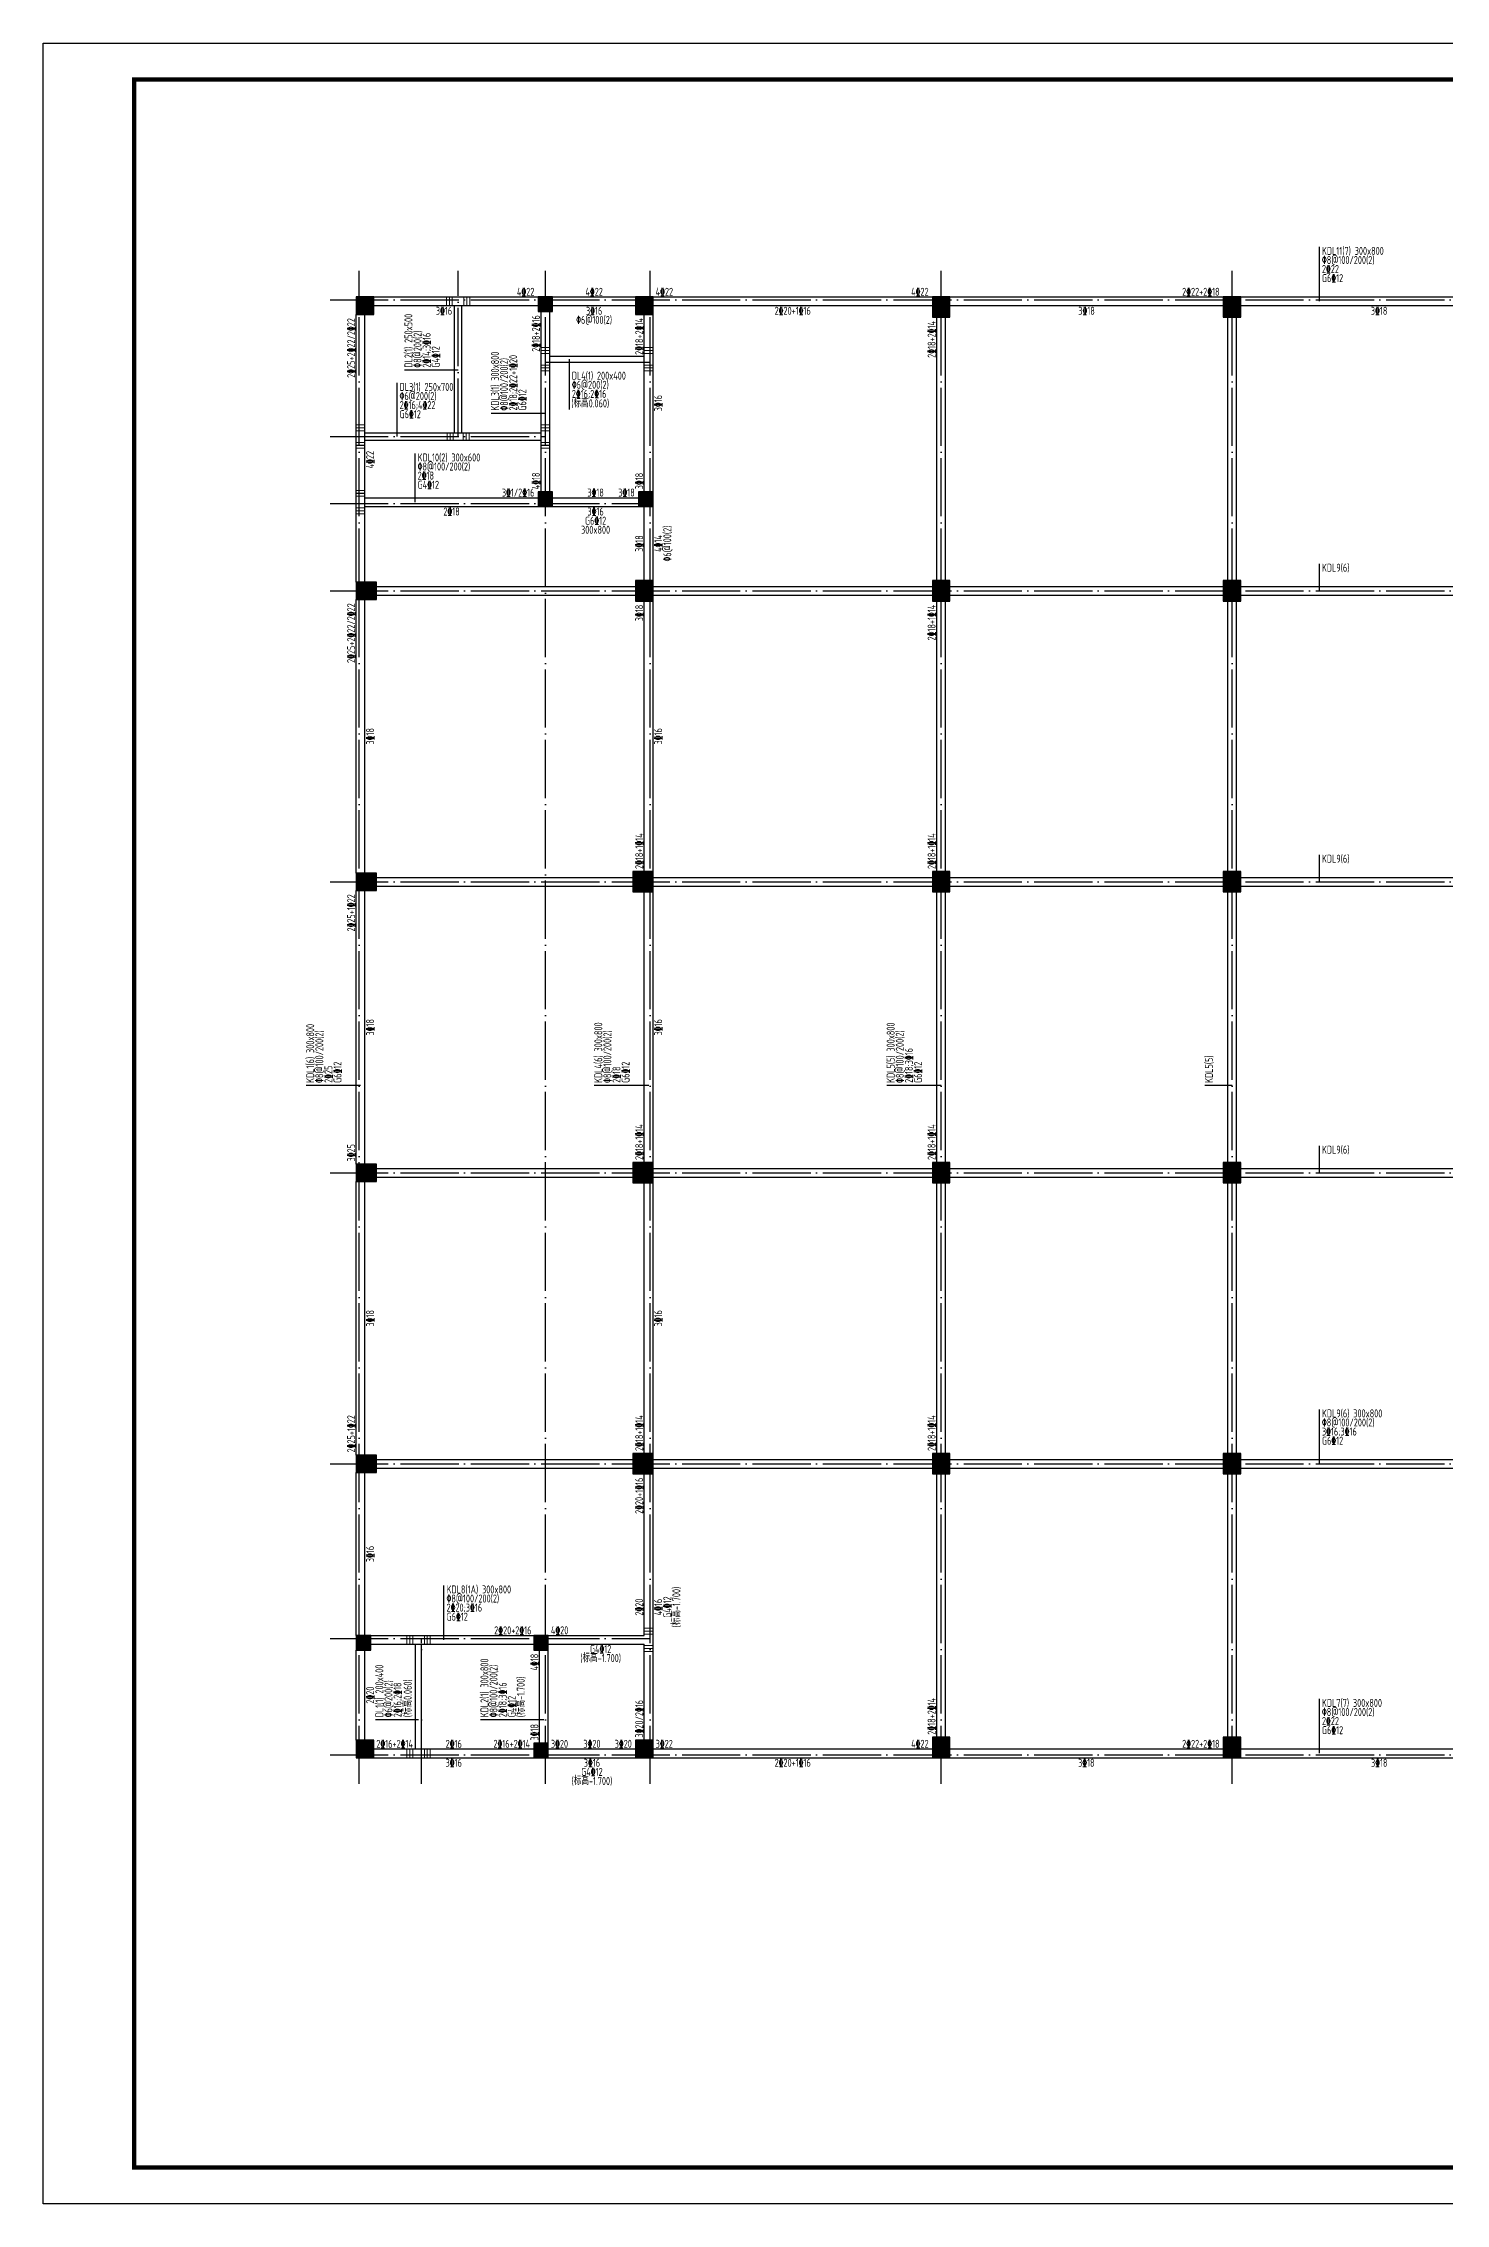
# Model space of a CAD drawing. Extents: x -2331248 to -1198620, y -977263 to -545844.
# Drawn here: x -1944128 to -1895923, y -855128 to -780878 of the extents above; entities that cross this region are included whole.
import ezdxf
from ezdxf.enums import TextEntityAlignment as Align

# ---------------------------------------------------------------- set-up
doc = ezdxf.new("R2010")
doc.units = 0
doc.header["$LTSCALE"] = 1000
doc.header["$MEASUREMENT"] = 0
doc.linetypes.add('DOTE', pattern=[2.42, 2, -0.2, 0.02, -0.2])
for name, color, linetype in [('DOTE', 1, 'DOTE'), ('PUB_TITLE', 4, 'CONTINUOUS'), ('S_BEAMDIMMASS', 2, 'CONTINUOUS'), ('柱涂实', 54, 'CONTINUOUS'), ('梁', 4, 'CONTINUOUS')]:
    doc.layers.add(name, color=color, linetype=linetype)
for name, color, linetype, lineweight in [('S_BeamDimLocal', 7, 'CONTINUOUS', 25), ('S_BeamDimLocalVer', 7, 'CONTINUOUS', 25), ('S_BeamDimMassVer', 2, 'CONTINUOUS', 25), ('S_Cl', 2, 'CONTINUOUS', 9), ('S_SubBeamHoop', 1, 'CONTINUOUS', 40)]:
    doc.layers.add(name, color=color, linetype=linetype, lineweight=lineweight)
doc.styles.add('TSSD_REIN', font='Tssdeng.shx', dxfattribs={"width": 0.7, "bigfont": 'hztxt.shx'})

msp = doc.modelspace()

# ---------------------------------------------------------------- hatches: boundary and pattern name
at = {"layer": '柱涂实'}
for points in [[(-1932768.5, -790197.1), (-1932768.5, -789597.1), (-1933368.5, -789597.1), (-1933368.5, -790197.1)], [(-1926618.5, -790097.1), (-1926618.5, -789597.1), (-1927118.5, -789597.1), (-1927118.5, -790097.1)], [(-1923168.5, -790197.1), (-1923168.5, -789597.1), (-1923768.5, -789597.1), (-1923768.5, -790197.1)], [(-1912968.5, -790297.1), (-1912968.5, -789597.1), (-1913568.5, -789597.1), (-1913568.5, -790297.1)], [(-1902968.5, -790297.1), (-1902968.5, -789597.1), (-1903568.5, -789597.1), (-1903568.5, -790297.1)], [(-1926618.5, -796797.1), (-1926618.5, -796297.1), (-1927118.5, -796297.1), (-1927118.5, -796797.1)], [(-1923168.5, -796797.1), (-1923168.5, -796297.1), (-1923668.5, -796297.1), (-1923668.5, -796797.1)], [(-1932668.5, -799997.1), (-1932668.5, -799397.1), (-1933368.5, -799397.1), (-1933368.5, -799997.1)], [(-1923168.5, -800047.1), (-1923168.5, -799347.1), (-1923768.5, -799347.1), (-1923768.5, -800047.1)], [(-1912968.5, -800047.1), (-1912968.5, -799347.1), (-1913568.5, -799347.1), (-1913568.5, -800047.1)], [(-1902968.5, -800047.1), (-1902968.5, -799347.1), (-1903568.5, -799347.1), (-1903568.5, -800047.1)], [(-1932668.5, -809997.1), (-1932668.5, -809397.1), (-1933368.5, -809397.1), (-1933368.5, -809997.1)], [(-1923168.5, -810047.1), (-1923168.5, -809347.1), (-1923868.5, -809347.1), (-1923868.5, -810047.1)], [(-1912968.5, -810047.1), (-1912968.5, -809347.1), (-1913568.5, -809347.1), (-1913568.5, -810047.1)], [(-1902968.5, -810047.1), (-1902968.5, -809347.1), (-1903568.5, -809347.1), (-1903568.5, -810047.1)], [(-1932668.5, -819997.1), (-1932668.5, -819397.1), (-1933368.5, -819397.1), (-1933368.5, -819997.1)], [(-1923168.5, -820047.1), (-1923168.5, -819347.1), (-1923868.5, -819347.1), (-1923868.5, -820047.1)], [(-1912968.5, -820047.1), (-1912968.5, -819347.1), (-1913568.5, -819347.1), (-1913568.5, -820047.1)], [(-1902968.5, -820047.1), (-1902968.5, -819347.1), (-1903568.5, -819347.1), (-1903568.5, -820047.1)], [(-1923168.5, -830047.1), (-1923168.5, -829347.1), (-1923868.5, -829347.1), (-1923868.5, -830047.1)], [(-1912968.5, -830047.1), (-1912968.5, -829347.1), (-1913568.5, -829347.1), (-1913568.5, -830047.1)], [(-1902968.5, -830047.1), (-1902968.5, -829347.1), (-1903568.5, -829347.1), (-1903568.5, -830047.1)], [(-1932668.5, -829997.1), (-1932668.5, -829397.1), (-1933368.5, -829397.1), (-1933368.5, -829997.1)], [(-1932868.5, -836097.1), (-1932868.5, -835597.1), (-1933368.5, -835597.1), (-1933368.5, -836097.1)], [(-1926768.5, -836097.1), (-1926768.5, -835597.1), (-1927268.5, -835597.1), (-1927268.5, -836097.1)], [(-1932768.5, -839797.1), (-1932768.5, -839197.1), (-1933368.5, -839197.1), (-1933368.5, -839797.1)], [(-1926768.5, -839797.1), (-1926768.5, -839297.1), (-1927268.5, -839297.1), (-1927268.5, -839797.1)], [(-1923168.5, -839797.1), (-1923168.5, -839197.1), (-1923768.5, -839197.1), (-1923768.5, -839797.1)], [(-1912968.5, -839797.1), (-1912968.5, -839097.1), (-1913568.5, -839097.1), (-1913568.5, -839797.1)], [(-1902968.5, -839797.1), (-1902968.5, -839097.1), (-1903568.5, -839097.1), (-1903568.5, -839797.1)]]:
    msp.add_hatch(color=256, dxfattribs=at).paths.add_polyline_path(points)

# ---------------------------------------------------------------- linework, layer by layer
at = {"layer": 'DOTE'}
for p, q in [((-1933268.5, -840697.1), (-1933268.5, -788697.1)), ((-1929868.5, -794397.1), (-1929868.5, -788697.1)), ((-1926868.5, -840697.1), (-1926868.5, -788697.1)), ((-1923268.5, -840697.1), (-1923268.5, -788697.1)), ((-1913268.5, -840697.1), (-1913268.5, -788697.1)), ((-1903268.5, -840697.1), (-1903268.5, -788697.1)), ((-1934268.5, -789697.1), (-1872268.5, -789697.1)), ((-1926868.5, -791837.1), (-1923268.5, -791837.1)), ((-1934268.5, -794397.1), (-1926868.5, -794397.1)), ((-1934268.5, -796697.1), (-1923268.5, -796697.1)), ((-1934268.5, -799697.1), (-1872268.5, -799697.1)), ((-1934268.5, -809697.1), (-1872268.5, -809697.1)), ((-1934268.5, -819697.1), (-1872268.5, -819697.1)), ((-1934268.5, -829697.1), (-1872268.5, -829697.1)), ((-1934268.5, -835697.1), (-1923268.5, -835697.1)), ((-1931128.5, -840697.1), (-1931128.5, -835697.1)), ((-1934268.5, -839697.1), (-1872268.5, -839697.1))]:
    msp.add_line(p, q, dxfattribs=at)
at = {"layer": 'PUB_TITLE'}
msp.add_lwpolyline([(-1944128, -855128), (-1944128, -780878), (-1839003, -780878), (-1839003, -855128)], close=True, dxfattribs=at)
at = {"layer": 'PUB_TITLE', "const_width": 150}
msp.add_lwpolyline([(-1941003, -782128), (-1840253, -782128), (-1840253, -853878), (-1941003, -853878)], close=True, dxfattribs=at)
at = {"layer": 'S_BEAMDIMMASS'}
for p, q in [((-1900268.5, -789747.1), (-1900268.5, -787878.3)), ((-1926049.4, -791737.1), (-1926049.4, -793470.7)), ((-1931968.5, -794397.1), (-1931968.5, -792553.3)), ((-1931348.5, -796647.1), (-1931348.5, -794977.3)), ((-1900268.5, -799697.1), (-1900268.5, -798765.8)), ((-1900268.5, -809697.1), (-1900268.5, -808765.8)), ((-1900268.5, -819697.1), (-1900268.5, -818765.8)), ((-1900268.5, -829697.1), (-1900268.5, -827828.3)), ((-1930354.5, -835747.1), (-1930354.5, -833878.3)), ((-1900268.5, -839647.1), (-1900268.5, -837778.3))]:
    msp.add_line(p, q, dxfattribs=at)
at = {"layer": 'S_BeamDimMassVer'}
for p, q in [((-1929868.5, -792116.1), (-1931712.3, -792116.1)), ((-1928726.8, -793591), (-1926868.5, -793591)), ((-1933218.5, -816697.1), (-1935087.3, -816697.1)), ((-1923318.5, -816697.1), (-1925187.3, -816697.1)), ((-1913268.5, -816697.1), (-1915137.3, -816697.1)), ((-1903268.5, -816697.1), (-1904199.8, -816697.1)), ((-1931228.5, -838497.1), (-1932711.8, -838497.1)), ((-1926918.5, -838497.1), (-1929099.8, -838497.1))]:
    msp.add_line(p, q, dxfattribs=at)
at = {"layer": 'S_Cl', "ltscale": 1}
for points in [[(-1932768.5, -790197.1), (-1932768.5, -789597.1), (-1933368.5, -789597.1), (-1933368.5, -790197.1)], [(-1926618.5, -790097.1), (-1926618.5, -789597.1), (-1927118.5, -789597.1), (-1927118.5, -790097.1)], [(-1923168.5, -790197.1), (-1923168.5, -789597.1), (-1923768.5, -789597.1), (-1923768.5, -790197.1)], [(-1912968.5, -790297.1), (-1912968.5, -789597.1), (-1913568.5, -789597.1), (-1913568.5, -790297.1)], [(-1902968.5, -790297.1), (-1902968.5, -789597.1), (-1903568.5, -789597.1), (-1903568.5, -790297.1)], [(-1926618.5, -796797.1), (-1926618.5, -796297.1), (-1927118.5, -796297.1), (-1927118.5, -796797.1)], [(-1923168.5, -796797.1), (-1923168.5, -796297.1), (-1923668.5, -796297.1), (-1923668.5, -796797.1)], [(-1932668.5, -799997.1), (-1932668.5, -799397.1), (-1933368.5, -799397.1), (-1933368.5, -799997.1)], [(-1923168.5, -800047.1), (-1923168.5, -799347.1), (-1923768.5, -799347.1), (-1923768.5, -800047.1)], [(-1912968.5, -800047.1), (-1912968.5, -799347.1), (-1913568.5, -799347.1), (-1913568.5, -800047.1)], [(-1902968.5, -800047.1), (-1902968.5, -799347.1), (-1903568.5, -799347.1), (-1903568.5, -800047.1)], [(-1932668.5, -809997.1), (-1932668.5, -809397.1), (-1933368.5, -809397.1), (-1933368.5, -809997.1)], [(-1923168.5, -810047.1), (-1923168.5, -809347.1), (-1923868.5, -809347.1), (-1923868.5, -810047.1)], [(-1912968.5, -810047.1), (-1912968.5, -809347.1), (-1913568.5, -809347.1), (-1913568.5, -810047.1)], [(-1902968.5, -810047.1), (-1902968.5, -809347.1), (-1903568.5, -809347.1), (-1903568.5, -810047.1)], [(-1932668.5, -819997.1), (-1932668.5, -819397.1), (-1933368.5, -819397.1), (-1933368.5, -819997.1)], [(-1923168.5, -820047.1), (-1923168.5, -819347.1), (-1923868.5, -819347.1), (-1923868.5, -820047.1)], [(-1912968.5, -820047.1), (-1912968.5, -819347.1), (-1913568.5, -819347.1), (-1913568.5, -820047.1)], [(-1902968.5, -820047.1), (-1902968.5, -819347.1), (-1903568.5, -819347.1), (-1903568.5, -820047.1)], [(-1923168.5, -830047.1), (-1923168.5, -829347.1), (-1923868.5, -829347.1), (-1923868.5, -830047.1)], [(-1912968.5, -830047.1), (-1912968.5, -829347.1), (-1913568.5, -829347.1), (-1913568.5, -830047.1)], [(-1902968.5, -830047.1), (-1902968.5, -829347.1), (-1903568.5, -829347.1), (-1903568.5, -830047.1)], [(-1932668.5, -829997.1), (-1932668.5, -829397.1), (-1933368.5, -829397.1), (-1933368.5, -829997.1)], [(-1932868.5, -836097.1), (-1932868.5, -835597.1), (-1933368.5, -835597.1), (-1933368.5, -836097.1)], [(-1926768.5, -836097.1), (-1926768.5, -835597.1), (-1927268.5, -835597.1), (-1927268.5, -836097.1)], [(-1932768.5, -839797.1), (-1932768.5, -839197.1), (-1933368.5, -839197.1), (-1933368.5, -839797.1)], [(-1926768.5, -839797.1), (-1926768.5, -839297.1), (-1927268.5, -839297.1), (-1927268.5, -839797.1)], [(-1923168.5, -839797.1), (-1923168.5, -839197.1), (-1923768.5, -839197.1), (-1923768.5, -839797.1)], [(-1912968.5, -839797.1), (-1912968.5, -839097.1), (-1913568.5, -839097.1), (-1913568.5, -839797.1)], [(-1902968.5, -839797.1), (-1902968.5, -839097.1), (-1903568.5, -839097.1), (-1903568.5, -839797.1)]]:
    msp.add_lwpolyline(points, close=True, dxfattribs=at)
at = {"layer": 'S_SubBeamHoop', "linetype": 'Continuous', "ltscale": 1, "const_width": 35}
for points in [[(-1930268.5, -789597.1), (-1930268.5, -789897.1)], [(-1930168.5, -789597.1), (-1930168.5, -789897.1)], [(-1930068.5, -789597.1), (-1930068.5, -789897.1)], [(-1929668.5, -789597.1), (-1929668.5, -789897.1)], [(-1929568.5, -789597.1), (-1929568.5, -789897.1)], [(-1929468.5, -789597.1), (-1929468.5, -789897.1)], [(-1927018.5, -791337.1), (-1926718.5, -791337.1)], [(-1927018.5, -791437.1), (-1926718.5, -791437.1)], [(-1923468.5, -791337.1), (-1923168.5, -791337.1)], [(-1923468.5, -791437.1), (-1923168.5, -791437.1)], [(-1927018.5, -791537.1), (-1926718.5, -791537.1)], [(-1927018.5, -791937.1), (-1926718.5, -791937.1)], [(-1927018.5, -792037.1), (-1926718.5, -792037.1)], [(-1927018.5, -792137.1), (-1926718.5, -792137.1)], [(-1923468.5, -791537.1), (-1923168.5, -791537.1)], [(-1923468.5, -791937.1), (-1923168.5, -791937.1)], [(-1923468.5, -792037.1), (-1923168.5, -792037.1)], [(-1923468.5, -792137.1), (-1923168.5, -792137.1)], [(-1933368.5, -793997.1), (-1933068.5, -793997.1)], [(-1933368.5, -794097.1), (-1933068.5, -794097.1)], [(-1933368.5, -794197.1), (-1933068.5, -794197.1)], [(-1930243.5, -794272.1), (-1930243.5, -794522.1)], [(-1930143.5, -794272.1), (-1930143.5, -794522.1)], [(-1930043.5, -794272.1), (-1930043.5, -794522.1)], [(-1929693.5, -794272.1), (-1929693.5, -794522.1)], [(-1929593.5, -794272.1), (-1929593.5, -794522.1)], [(-1929493.5, -794272.1), (-1929493.5, -794522.1)], [(-1927018.5, -793997.1), (-1926718.5, -793997.1)], [(-1927018.5, -794097.1), (-1926718.5, -794097.1)], [(-1927018.5, -794197.1), (-1926718.5, -794197.1)], [(-1933368.5, -794597.1), (-1933068.5, -794597.1)], [(-1933368.5, -794697.1), (-1933068.5, -794697.1)], [(-1933368.5, -794797.1), (-1933068.5, -794797.1)], [(-1927018.5, -794597.1), (-1926718.5, -794597.1)], [(-1927018.5, -794697.1), (-1926718.5, -794697.1)], [(-1927018.5, -794797.1), (-1926718.5, -794797.1)], [(-1933368.5, -796247.1), (-1933068.5, -796247.1)], [(-1933368.5, -796347.1), (-1933068.5, -796347.1)], [(-1933368.5, -796447.1), (-1933068.5, -796447.1)], [(-1933368.5, -796847.1), (-1933068.5, -796847.1)], [(-1933368.5, -796947.1), (-1933068.5, -796947.1)], [(-1933368.5, -797047.1), (-1933068.5, -797047.1)], [(-1931628.5, -835597.1), (-1931628.5, -835897.1)], [(-1931528.5, -835597.1), (-1931528.5, -835897.1)], [(-1931428.5, -835597.1), (-1931428.5, -835897.1)], [(-1931028.5, -835597.1), (-1931028.5, -835897.1)], [(-1930928.5, -835597.1), (-1930928.5, -835897.1)], [(-1930828.5, -835597.1), (-1930828.5, -835897.1)], [(-1923468.5, -835347.1), (-1923168.5, -835347.1)], [(-1923468.5, -835447.1), (-1923168.5, -835447.1)], [(-1923468.5, -835547.1), (-1923168.5, -835547.1)], [(-1923468.5, -835947.1), (-1923168.5, -835947.1)], [(-1923468.5, -836047.1), (-1923168.5, -836047.1)], [(-1923468.5, -836147.1), (-1923168.5, -836147.1)], [(-1931628.5, -839497.1), (-1931628.5, -839797.1)], [(-1931528.5, -839497.1), (-1931528.5, -839797.1)], [(-1931428.5, -839497.1), (-1931428.5, -839797.1)], [(-1931028.5, -839497.1), (-1931028.5, -839797.1)], [(-1930928.5, -839497.1), (-1930928.5, -839797.1)], [(-1930828.5, -839497.1), (-1930828.5, -839797.1)]]:
    msp.add_lwpolyline(points, dxfattribs=at)
at = {"layer": '柱涂实', "linetype": 'Continuous'}
for points in [[(-1932768.5, -790197.1), (-1932768.5, -789597.1), (-1933368.5, -789597.1), (-1933368.5, -790197.1)], [(-1926618.5, -790097.1), (-1926618.5, -789597.1), (-1927118.5, -789597.1), (-1927118.5, -790097.1)], [(-1923168.5, -790197.1), (-1923168.5, -789597.1), (-1923768.5, -789597.1), (-1923768.5, -790197.1)], [(-1912968.5, -790297.1), (-1912968.5, -789597.1), (-1913568.5, -789597.1), (-1913568.5, -790297.1)], [(-1902968.5, -790297.1), (-1902968.5, -789597.1), (-1903568.5, -789597.1), (-1903568.5, -790297.1)], [(-1926618.5, -796797.1), (-1926618.5, -796297.1), (-1927118.5, -796297.1), (-1927118.5, -796797.1)], [(-1923168.5, -796797.1), (-1923168.5, -796297.1), (-1923668.5, -796297.1), (-1923668.5, -796797.1)], [(-1932668.5, -799997.1), (-1932668.5, -799397.1), (-1933368.5, -799397.1), (-1933368.5, -799997.1)], [(-1923168.5, -800047.1), (-1923168.5, -799347.1), (-1923768.5, -799347.1), (-1923768.5, -800047.1)], [(-1912968.5, -800047.1), (-1912968.5, -799347.1), (-1913568.5, -799347.1), (-1913568.5, -800047.1)], [(-1902968.5, -800047.1), (-1902968.5, -799347.1), (-1903568.5, -799347.1), (-1903568.5, -800047.1)], [(-1932668.5, -809997.1), (-1932668.5, -809397.1), (-1933368.5, -809397.1), (-1933368.5, -809997.1)], [(-1923168.5, -810047.1), (-1923168.5, -809347.1), (-1923868.5, -809347.1), (-1923868.5, -810047.1)], [(-1912968.5, -810047.1), (-1912968.5, -809347.1), (-1913568.5, -809347.1), (-1913568.5, -810047.1)], [(-1902968.5, -810047.1), (-1902968.5, -809347.1), (-1903568.5, -809347.1), (-1903568.5, -810047.1)], [(-1932668.5, -819997.1), (-1932668.5, -819397.1), (-1933368.5, -819397.1), (-1933368.5, -819997.1)], [(-1923168.5, -820047.1), (-1923168.5, -819347.1), (-1923868.5, -819347.1), (-1923868.5, -820047.1)], [(-1912968.5, -820047.1), (-1912968.5, -819347.1), (-1913568.5, -819347.1), (-1913568.5, -820047.1)], [(-1902968.5, -820047.1), (-1902968.5, -819347.1), (-1903568.5, -819347.1), (-1903568.5, -820047.1)], [(-1923168.5, -830047.1), (-1923168.5, -829347.1), (-1923868.5, -829347.1), (-1923868.5, -830047.1)], [(-1912968.5, -830047.1), (-1912968.5, -829347.1), (-1913568.5, -829347.1), (-1913568.5, -830047.1)], [(-1902968.5, -830047.1), (-1902968.5, -829347.1), (-1903568.5, -829347.1), (-1903568.5, -830047.1)], [(-1932668.5, -829997.1), (-1932668.5, -829397.1), (-1933368.5, -829397.1), (-1933368.5, -829997.1)], [(-1932868.5, -836097.1), (-1932868.5, -835597.1), (-1933368.5, -835597.1), (-1933368.5, -836097.1)], [(-1926768.5, -836097.1), (-1926768.5, -835597.1), (-1927268.5, -835597.1), (-1927268.5, -836097.1)], [(-1932768.5, -839797.1), (-1932768.5, -839197.1), (-1933368.5, -839197.1), (-1933368.5, -839797.1)], [(-1926768.5, -839797.1), (-1926768.5, -839297.1), (-1927268.5, -839297.1), (-1927268.5, -839797.1)], [(-1923168.5, -839797.1), (-1923168.5, -839197.1), (-1923768.5, -839197.1), (-1923768.5, -839797.1)], [(-1912968.5, -839797.1), (-1912968.5, -839097.1), (-1913568.5, -839097.1), (-1913568.5, -839797.1)], [(-1902968.5, -839797.1), (-1902968.5, -839097.1), (-1903568.5, -839097.1), (-1903568.5, -839797.1)]]:
    msp.add_lwpolyline(points, close=True, dxfattribs=at)
at = {"layer": '梁', "ltscale": 1}
for p, q in [((-1932768.5, -789597.1), (-1927118.5, -789597.1)), ((-1932768.5, -789897.1), (-1927118.5, -789897.1)), ((-1929993.5, -794272.1), (-1929993.5, -789897.1)), ((-1929743.5, -794272.1), (-1929743.5, -789897.1)), ((-1926618.5, -789597.1), (-1923768.5, -789597.1)), ((-1926618.5, -789897.1), (-1923768.5, -789897.1)), ((-1923168.5, -789597.1), (-1913568.5, -789597.1)), ((-1923168.5, -789897.1), (-1913568.5, -789897.1)), ((-1912968.5, -789597.1), (-1903568.5, -789597.1)), ((-1912968.5, -789897.1), (-1903568.5, -789897.1)), ((-1902968.5, -789597.1), (-1893568.5, -789597.1)), ((-1902968.5, -789897.1), (-1893568.5, -789897.1)), ((-1933368.5, -799397.1), (-1933368.5, -790197.1)), ((-1933068.5, -799397.1), (-1933068.5, -790197.1)), ((-1927018.5, -796297.1), (-1927018.5, -790097.1)), ((-1926718.5, -796297.1), (-1926718.5, -790097.1)), ((-1923468.5, -796297.1), (-1923468.5, -790197.1)), ((-1923168.5, -796297.1), (-1923168.5, -790197.1)), ((-1913418.5, -799347.1), (-1913418.5, -790297.1)), ((-1913118.5, -799347.1), (-1913118.5, -790297.1)), ((-1903418.5, -799347.1), (-1903418.5, -790297.1)), ((-1903118.5, -799347.1), (-1903118.5, -790297.1)), ((-1926718.5, -791637.1), (-1923468.5, -791637.1)), ((-1926718.5, -791837.1), (-1923468.5, -791837.1)), ((-1933068.5, -794272.1), (-1927018.5, -794272.1)), ((-1933068.5, -794522.1), (-1927018.5, -794522.1)), ((-1933068.5, -796497.1), (-1927118.5, -796497.1)), ((-1926618.5, -796497.1), (-1923668.5, -796497.1)), ((-1933068.5, -796797.1), (-1927118.5, -796797.1)), ((-1926618.5, -796797.1), (-1923668.5, -796797.1)), ((-1923468.5, -799347.1), (-1923468.5, -796797.1)), ((-1923168.5, -799347.1), (-1923168.5, -796797.1)), ((-1932668.5, -799547.1), (-1923768.5, -799547.1)), ((-1923168.5, -799547.1), (-1913568.5, -799547.1)), ((-1912968.5, -799547.1), (-1903568.5, -799547.1)), ((-1902968.5, -799547.1), (-1893568.5, -799547.1)), ((-1933368.5, -809397.1), (-1933368.5, -799997.1)), ((-1933068.5, -809397.1), (-1933068.5, -799997.1)), ((-1932668.5, -799847.1), (-1923768.5, -799847.1)), ((-1923468.5, -809347.1), (-1923468.5, -800047.1)), ((-1923168.5, -799847.1), (-1913568.5, -799847.1)), ((-1923168.5, -809347.1), (-1923168.5, -800047.1)), ((-1913418.5, -809347.1), (-1913418.5, -800047.1)), ((-1913118.5, -809347.1), (-1913118.5, -800047.1)), ((-1912968.5, -799847.1), (-1903568.5, -799847.1)), ((-1903418.5, -809347.1), (-1903418.5, -800047.1)), ((-1903118.5, -809347.1), (-1903118.5, -800047.1)), ((-1902968.5, -799847.1), (-1893568.5, -799847.1)), ((-1933368.5, -819397.1), (-1933368.5, -809997.1)), ((-1933068.5, -819397.1), (-1933068.5, -809997.1)), ((-1932668.5, -809547.1), (-1923868.5, -809547.1)), ((-1932668.5, -809847.1), (-1923868.5, -809847.1)), ((-1923468.5, -819347.1), (-1923468.5, -810047.1)), ((-1923168.5, -809547.1), (-1913568.5, -809547.1)), ((-1923168.5, -809847.1), (-1913568.5, -809847.1)), ((-1923168.5, -819347.1), (-1923168.5, -810047.1)), ((-1913418.5, -819347.1), (-1913418.5, -810047.1)), ((-1913118.5, -819347.1), (-1913118.5, -810047.1)), ((-1912968.5, -809547.1), (-1903568.5, -809547.1)), ((-1912968.5, -809847.1), (-1903568.5, -809847.1)), ((-1903418.5, -819347.1), (-1903418.5, -810047.1)), ((-1903118.5, -819347.1), (-1903118.5, -810047.1)), ((-1902968.5, -809547.1), (-1893568.5, -809547.1)), ((-1902968.5, -809847.1), (-1893568.5, -809847.1)), ((-1932668.5, -819547.1), (-1923868.5, -819547.1)), ((-1923168.5, -819547.1), (-1913568.5, -819547.1)), ((-1912968.5, -819547.1), (-1903568.5, -819547.1)), ((-1902968.5, -819547.1), (-1893568.5, -819547.1)), ((-1933368.5, -829397.1), (-1933368.5, -819997.1)), ((-1933068.5, -829397.1), (-1933068.5, -819997.1)), ((-1932668.5, -819847.1), (-1923868.5, -819847.1)), ((-1923468.5, -829347.1), (-1923468.5, -820047.1)), ((-1923168.5, -819847.1), (-1913568.5, -819847.1)), ((-1923168.5, -829347.1), (-1923168.5, -820047.1)), ((-1913418.5, -829347.1), (-1913418.5, -820047.1)), ((-1913118.5, -829347.1), (-1913118.5, -820047.1)), ((-1912968.5, -819847.1), (-1903568.5, -819847.1)), ((-1903418.5, -829347.1), (-1903418.5, -820047.1)), ((-1903118.5, -829347.1), (-1903118.5, -820047.1)), ((-1902968.5, -819847.1), (-1893568.5, -819847.1)), ((-1933368.5, -835597.1), (-1933368.5, -829997.1)), ((-1933068.5, -835597.1), (-1933068.5, -829997.1)), ((-1932668.5, -829547.1), (-1923868.5, -829547.1)), ((-1932668.5, -829847.1), (-1923868.5, -829847.1)), ((-1923468.5, -835597.1), (-1923468.5, -830047.1)), ((-1923168.5, -829547.1), (-1913568.5, -829547.1)), ((-1923168.5, -829847.1), (-1913568.5, -829847.1)), ((-1923168.5, -835697.1), (-1923168.5, -830047.1)), ((-1913418.5, -839097.1), (-1913418.5, -830047.1)), ((-1913118.5, -839097.1), (-1913118.5, -830047.1)), ((-1912968.5, -829547.1), (-1903568.5, -829547.1)), ((-1912968.5, -829847.1), (-1903568.5, -829847.1)), ((-1903418.5, -839097.1), (-1903418.5, -830047.1)), ((-1903118.5, -839097.1), (-1903118.5, -830047.1)), ((-1902968.5, -829547.1), (-1893568.5, -829547.1)), ((-1902968.5, -829847.1), (-1893568.5, -829847.1)), ((-1932868.5, -835597.1), (-1927268.5, -835597.1)), ((-1932868.5, -835897.1), (-1927268.5, -835897.1)), ((-1931328.5, -839497.1), (-1931328.5, -835897.1)), ((-1931128.5, -839497.1), (-1931128.5, -835897.1)), ((-1926768.5, -835597.1), (-1923468.5, -835597.1)), ((-1926768.5, -835897.1), (-1923468.5, -835897.1)), ((-1923468.5, -839197.1), (-1923468.5, -835897.1)), ((-1923168.5, -839197.1), (-1923168.5, -835697.1)), ((-1933368.5, -839197.1), (-1933368.5, -836097.1)), ((-1933068.5, -839197.1), (-1933068.5, -836097.1)), ((-1927068.5, -839297.1), (-1927068.5, -836097.1)), ((-1926768.5, -839297.1), (-1926768.5, -836097.1)), ((-1932768.5, -839497.1), (-1927268.5, -839497.1)), ((-1926768.5, -839497.1), (-1923768.5, -839497.1)), ((-1923168.5, -839497.1), (-1913568.5, -839497.1)), ((-1912968.5, -839497.1), (-1903568.5, -839497.1)), ((-1902968.5, -839497.1), (-1893568.5, -839497.1)), ((-1932768.5, -839797.1), (-1927268.5, -839797.1)), ((-1926768.5, -839797.1), (-1923768.5, -839797.1)), ((-1923168.5, -839797.1), (-1913568.5, -839797.1)), ((-1912968.5, -839797.1), (-1903568.5, -839797.1)), ((-1902968.5, -839797.1), (-1893568.5, -839797.1))]:
    msp.add_line(p, q, dxfattribs=at)

# ---------------------------------------------------------------- texts
at = {"layer": 'S_BeamDimLocal', "style": 'TSSD_REIN', "width": 0.7}
for s, p in [('3%%13216', (-1930352.5, -789935.8)), ('3%%13216', (-1925193.5, -789935.8)), ('2%%13220+1%%13216', (-1918368.5, -789935.8)), ('3%%13218', (-1908268.5, -789935.8)), ('3%%13218', (-1898214.5, -789935.8)), ('%%1306@100(2)', (-1925193.5, -790248.3)), ('2%%13218', (-1930093.5, -796835.8)), ('G6%%13212', (-1925143.5, -797148.3)), ('3%%13216', (-1925143.5, -796835.8)), ('300x800', (-1925143.5, -797460.8)), ('G4%%13212', (-1924968.5, -835925.3)), ('(标高-1.700)', (-1924968.5, -836237.8)), ('3%%13216', (-1930018.5, -839835.8)), ('(标高-1.700)', (-1925268.5, -840460.8)), ('G4%%13212', (-1925268.5, -840148.3)), ('3%%13216', (-1925268.5, -839835.8)), ('2%%13220+1%%13216', (-1918368.5, -839835.8)), ('3%%13218', (-1908277.5, -839835.8)), ('3%%13218', (-1898209.5, -839835.8))]:
    msp.add_text(s, height=275, dxfattribs=at).set_placement(p, align=Align.TOP_CENTER)
for s, p in [('4%%13222', (-1927247.3, -789558.3)), ('4%%13222', (-1913697.3, -789558.3)), ('2%%13222+2%%13218', (-1903697.3, -789558.3)), ('3%%1321/2%%13216', (-1927247.3, -796458.3)), ('3%%13218', (-1923797.3, -796458.3)), ('2%%13216+2%%13214', (-1927397.3, -839458.3)), ('3%%13220', (-1923897.3, -839458.3)), ('4%%13222', (-1913697.3, -839458.3)), ('2%%13222+2%%13218', (-1903697.3, -839458.3))]:
    msp.add_text(s, height=275, dxfattribs=at).set_placement(p, align=Align.RIGHT)
for s, p in [('4%%13222', (-1925193.5, -789558.3)), ('3%%13218', (-1925143.5, -796458.3)), ('2%%13216', (-1930018.5, -839458.3)), ('3%%13220', (-1925268.5, -839458.3))]:
    msp.add_text(s, height=275, dxfattribs=at).set_placement(p, align=Align.CENTER)
for s, p in [('4%%13222', (-1923079.1, -789558.3)), ('2%%13220+2%%13216', (-1928628.1, -835558.3)), ('4%%13220', (-1926679.1, -835558.3)), ('2%%13216+2%%13214', (-1932679.1, -839458.3)), ('3%%13220', (-1926679.1, -839458.3)), ('3%%13222', (-1923079.1, -839458.3))]:
    msp.add_text(s, height=275, dxfattribs=at).set_placement(p)
at = {"layer": 'S_BeamDimLocalVer', "style": 'TSSD_REIN', "width": 0.7}
for s, p in [('2%%13225+2%%13222/2%%13222', (-1933407.3, -790325.8)), ('2%%13218+2%%13216', (-1927057.3, -790225.8)), ('2%%13218+2%%13214', (-1923507.3, -790325.8)), ('2%%13218+2%%13214', (-1913457.3, -790425.8)), ('2%%13225+2%%13222/2%%13222', (-1933407.3, -800125.8)), ('3%%13218', (-1923507.3, -800175.8)), ('2%%13218+1%%13214', (-1913457.3, -800175.8)), ('2%%13225+1%%13222', (-1933407.3, -810125.8)), ('2%%13220+1%%13216', (-1923507.3, -830175.8)), ('4%%13218', (-1927107.3, -836225.8))]:
    msp.add_text(s, height=275, rotation=90, dxfattribs=at).set_placement(p, align=Align.RIGHT)
for s, p in [('3%%13216', (-1923129.7, -793247.1)), ('4%%13222', (-1933029.7, -795189.1)), ('4%%13214', (-1923129.7, -798072.1)), ('%%1306@100(2)', (-1922817.2, -798072.1)), ('3%%13218', (-1933029.7, -804697.1)), ('3%%13216', (-1923129.7, -804697.1)), ('3%%13218', (-1933029.7, -814697.1)), ('3%%13216', (-1923129.7, -814697.1)), ('3%%13218', (-1933029.7, -824697.1)), ('3%%13216', (-1923129.7, -824697.1)), ('3%%13216', (-1933029.7, -832797.1)), ('4%%13216', (-1923129.7, -834622.1)), ('G4%%13212', (-1922817.2, -834622.1)), ('(标高-1.700)', (-1922504.7, -834622.1)), ('2%%13220', (-1933029.7, -837647.1))]:
    msp.add_text(s, height=275, rotation=90, dxfattribs=at).set_placement(p, align=Align.TOP_CENTER)
for s, p in [('4%%13218', (-1927057.3, -796207.7)), ('3%%13218', (-1923507.3, -796207.7)), ('2%%13218+1%%13214', (-1923507.3, -809257.7)), ('2%%13218+1%%13214', (-1913457.3, -809257.7)), ('2%%13218+1%%13214', (-1923507.3, -819257.7)), ('2%%13218+1%%13214', (-1913457.3, -819257.7)), ('3%%13225', (-1933407.3, -819307.7)), ('2%%13225+1%%13222', (-1933407.3, -829307.7)), ('2%%13218+1%%13214', (-1923507.3, -829257.7)), ('2%%13218+1%%13214', (-1913457.3, -829257.7)), ('3%%13220/2%%13216', (-1923507.3, -839107.7)), ('2%%13218+2%%13214', (-1913457.3, -839007.7)), ('3%%13218', (-1927107.3, -839207.7))]:
    msp.add_text(s, height=275, rotation=90, dxfattribs=at).set_placement(p)
for s, p in [('3%%13218', (-1923507.3, -798072.1)), ('2%%13220', (-1923507.3, -834622.1))]:
    msp.add_text(s, height=275, rotation=90, dxfattribs=at).set_placement(p, align=Align.CENTER)
at = {"layer": 'S_BEAMDIMMASS', "style": 'TSSD_REIN', "width": 0.7}
for s, p in [('2%%13222', (-1900179.1, -788777.1)), ('KDL11(7) 300x800', (-1900179.1, -788152.1)), ('%%1308@100/200(2)', (-1900179.1, -788464.6)), ('G6%%13212', (-1900179.1, -789089.6)), ('DL4(1) 200x400', (-1925960, -792440.8)), ('DL3(1) 250x700', (-1931879.1, -792827.1)), ('%%1306@200(2)', (-1931879.1, -793139.6)), ('2%%13216;2%%13216', (-1925960, -793065.8)), ('%%1306@200(2)', (-1925960, -792753.3)), ('2%%13216;4%%13222', (-1931879.1, -793452.1)), ('G6%%13212', (-1931879.1, -793764.6)), ('KDL10(2) 300x600', (-1931259.1, -795251.1)), ('2%%13218', (-1931259.1, -795876.1)), ('G4%%13212', (-1931259.1, -796188.6)), ('%%1308@100/200(2)', (-1931259.1, -795563.6)), ('KDL9(6)', (-1900179.1, -799039.6)), ('KDL9(6)', (-1900179.1, -809039.6)), ('KDL9(6)', (-1900179.1, -819039.6)), ('KDL9(6) 300x800', (-1900179.1, -828102.1)), ('3%%13216;3%%13216', (-1900179.1, -828727.1)), ('%%1308@100/200(2)', (-1900179.1, -828414.6)), ('G6%%13212', (-1900179.1, -829039.6)), ('2%%13220;3%%13216', (-1930265.1, -834777.1)), ('KDL8(1A) 300x800', (-1930265.1, -834152.1)), ('%%1308@100/200(2)', (-1930265.1, -834464.6)), ('G6%%13212', (-1930265.1, -835089.6)), ('KDL7(7) 300x800', (-1900179.1, -838052.1)), ('%%1308@100/200(2)', (-1900179.1, -838364.6)), ('2%%13222', (-1900179.1, -838677.1)), ('G6%%13212', (-1900179.1, -838989.6))]:
    msp.add_text(s, height=275, dxfattribs=at).set_placement(p)
msp.add_text('(标高0.060)', height=275, dxfattribs=at).set_placement((-1925326.5, -793117.8), align=Align.TOP_CENTER)
at = {"layer": 'S_BeamDimMassVer', "style": 'TSSD_REIN', "width": 0.7}
for s, p in [('DL2(1) 250x500', (-1931438.5, -792026.7)), ('%%1308@200(2)', (-1931126, -792026.7)), ('2%%13214;3%%13216', (-1930813.5, -792026.7)), ('G4%%13212', (-1930501, -792026.7)), ('KDL3(1) 300x800', (-1928462.8, -793501.6)), ('%%1308@100/200(2)', (-1928150.3, -793501.6)), ('2%%13218;2%%13222+1%%13220', (-1927837.8, -793501.6)), ('G6%%13212', (-1927525.3, -793501.6)), ('KDL1(6) 300x800', (-1934813.5, -816607.7)), ('%%1308@100/200(2)', (-1934501, -816607.7)), ('KDL4(6) 300x800', (-1924913.5, -816607.7)), ('%%1308@100/200(2)', (-1924601, -816607.7)), ('KDL5(5) 300x800', (-1914863.5, -816607.7)), ('%%1308@100/200(2)', (-1914551, -816607.7)), ('G6%%13212', (-1933876, -816607.7)), ('G6%%13212', (-1923976, -816607.7)), ('2%%13218;3%%13216', (-1914238.5, -816607.7)), ('G6%%13212', (-1913926, -816607.7)), ('KDL5(5)', (-1903926, -816607.7)), ('2%%13225', (-1934188.5, -816607.7)), ('2%%13218', (-1924288.5, -816607.7)), ('KDL2(1) 300x800', (-1928826, -838407.7)), ('%%1308@100/200(2)', (-1928513.5, -838407.7)), ('DL1(1) 200x400', (-1932438, -838407.7)), ('%%1306@200(2)', (-1932125.5, -838407.7)), ('2%%13216;2%%13218', (-1931813, -838407.7)), ('(标高0.060)', (-1931463, -838407.7)), ('2%%13218;3%%13216', (-1928201, -838407.7)), ('(标高-1.700)', (-1927576, -838407.7)), ('G4%%13212', (-1927888.5, -838407.7))]:
    msp.add_text(s, height=275, rotation=90, dxfattribs=at).set_placement(p)

doc.saveas('drawing.dxf')
